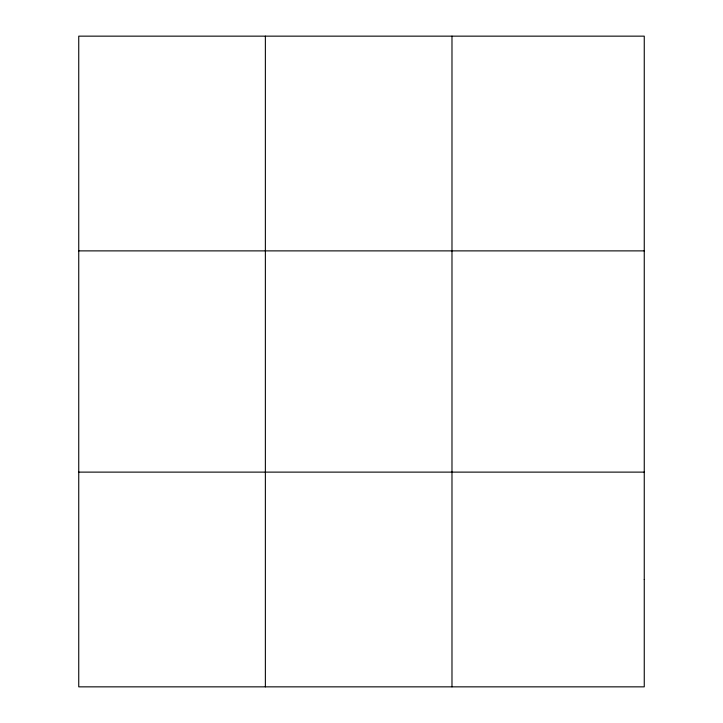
<?xml version="1.0" encoding="UTF-8"?>
<svg xmlns="http://www.w3.org/2000/svg" width="723" height="723" viewBox="0 0 723 723"><rect width="100%" height="100%" fill="white"/><g stroke="black" fill="none" stroke-linecap="round" stroke-linejoin="round"><path stroke-width="1.08" d="M265.368 686.85L265.368 36.15M451.983 686.85L451.983 36.15M78.744 250.881L644.256 250.881M78.744 472.119L644.256 472.119M644.256 579.485L644.256 686.85L78.744 686.85L78.744 36.15L644.256 36.15L644.256 579.485"/></g></svg>
